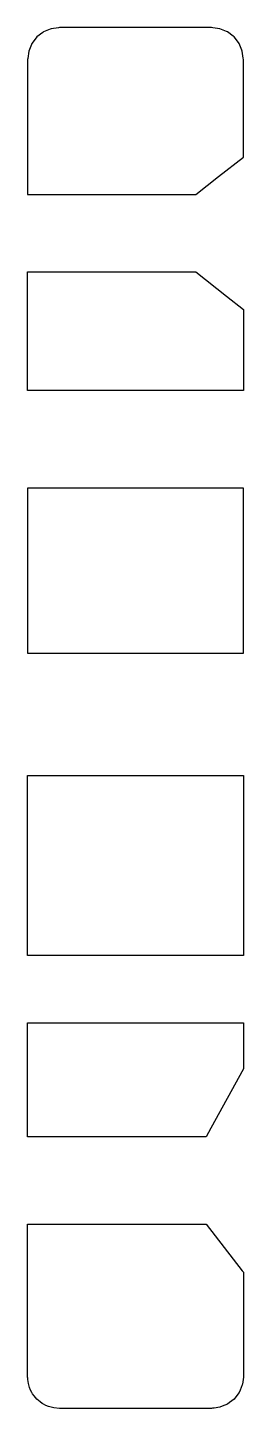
# Model space of a CAD drawing. Header units: metres. Extents: x 2.4 to 16, y -16 to 71.
import ezdxf

# ---------------------------------------------------------------- set-up
doc = ezdxf.new("R2010")
doc.units = ezdxf.units.M

msp = doc.modelspace()

# ---------------------------------------------------------------- linework, layer by layer
for p, q in [((3.35, 70.693), (2.986, 70.414)), ((3.4, 70.732), (3.35, 70.693)), ((3.824, 70.908), (3.4, 70.732)), ((3.882, 70.932), (3.824, 70.908)), ((4.337, 70.992), (3.882, 70.932)), ((4.4, 71), (4.337, 70.992)), ((4.922, 71), (4.4, 71)), ((13.939, 71), (4.922, 71)), ((14, 71), (13.939, 71)), ((14.068, 70.991), (14, 71)), ((14.518, 70.932), (14.068, 70.991)), ((14.937, 70.758), (14.518, 70.932)), ((15, 70.732), (14.937, 70.758)), ((15.36, 70.456), (15, 70.732)), ((2.644, 69.941), (2.468, 69.518)), ((2.668, 70), (2.644, 69.941)), ((2.947, 70.364), (2.668, 70)), ((2.986, 70.414), (2.947, 70.364)), ((15.414, 70.414), (15.36, 70.456)), ((15.69, 70.054), (15.414, 70.414)), ((15.732, 70), (15.69, 70.054)), ((15.906, 69.581), (15.732, 70)), ((2.408, 69.063), (2.4, 69)), ((2.4, 69), (2.4, 64.07)), ((2.468, 69.518), (2.408, 69.063)), ((15.932, 69.518), (15.906, 69.581)), ((15.991, 69.068), (15.932, 69.518)), ((16, 69), (15.991, 69.068)), ((16, 67.169), (16, 69)), ((16, 66.95), (16, 67.169)), ((16, 66.428), (16, 66.95)), ((16, 65.036), (16, 66.428)), ((16, 62.845), (16, 65.036)), ((2.4, 64.07), (2.4, 61.607)), ((14.431, 61.616), (16, 62.845)), ((16, 62.845), (16, 62.845)), ((2.4, 61.607), (2.4, 60.486)), ((13, 60.486), (14.431, 61.616)), ((2.4, 60.486), (4.829, 60.486)), ((4.829, 60.486), (13, 60.486)), ((2.4, 53.037), (2.4, 55.618)), ((2.4, 55.618), (10.571, 55.618)), ((10.571, 55.618), (13, 55.618)), ((13, 55.618), (14.945, 54.074)), ((14.945, 54.074), (16, 53.242)), ((16, 53.242), (16, 52.842)), ((16, 53.242), (16, 53.242)), ((2.4, 51.806), (2.4, 53.037)), ((16, 52.842), (16, 50.949)), ((2.4, 51.288), (2.4, 51.806)), ((2.4, 49.709), (2.4, 51.288)), ((16, 50.949), (16, 48.127)), ((2.4, 48.127), (2.4, 49.709)), ((12.057, 48.127), (2.4, 48.127)), ((16, 48.127), (12.057, 48.127)), ((6.343, 41.978), (2.4, 41.978)), ((2.4, 41.978), (2.4, 40.608)), ((16, 41.978), (6.343, 41.978)), ((16, 39.467), (16, 41.978)), ((2.4, 40.608), (2.4, 39.467)), ((2.4, 39.467), (2.4, 36.314)), ((16, 34.446), (16, 39.467)), ((2.4, 36.314), (2.4, 32.539)), ((16, 32.539), (16, 34.446)), ((2.4, 32.539), (2.4, 32.106)), ((16, 31.585), (16, 32.539)), ((2.4, 32.106), (2.4, 31.585)), ((2.4, 31.585), (3.897, 31.585)), ((3.897, 31.585), (16, 31.585)), ((16, 31.585), (16, 31.585)), ((2.4, 23.455), (2.4, 23.879)), ((2.4, 23.879), (14.503, 23.879)), ((14.503, 23.879), (16, 23.879)), ((16, 23.879), (16, 22.925)), ((2.4, 22.925), (2.4, 23.455)), ((2.4, 19.34), (2.4, 22.925)), ((16, 22.925), (16, 16.95)), ((16, 22.925), (16, 22.925)), ((2.4, 16.95), (2.4, 19.34)), ((2.4, 14.942), (2.4, 16.95)), ((16, 16.95), (16, 12.533)), ((2.4, 12.533), (2.4, 14.942)), ((9.337, 12.533), (2.4, 12.533)), ((16, 12.533), (9.337, 12.533)), ((2.4, 6.302), (2.4, 8.29)), ((2.4, 8.29), (9.063, 8.29)), ((9.063, 8.29), (16, 8.29)), ((16, 8.29), (16, 7.214)), ((16, 8.29), (16, 8.29)), ((16, 7.214), (16, 5.404)), ((2.4, 1.959), (2.4, 6.302)), ((16, 5.404), (13.954, 1.661)), ((2.4, 1.116), (2.4, 1.959)), ((5.54, 1.116), (2.4, 1.116)), ((13.656, 1.116), (5.54, 1.116)), ((13.954, 1.661), (13.656, 1.116)), ((2.4, -4.722), (2.4, -4.383)), ((2.4, -4.383), (11.106, -4.383)), ((2.4, -5.745), (2.4, -4.722)), ((11.106, -4.383), (13.656, -4.383)), ((13.656, -4.383), (15.922, -7.325)), ((2.4, -6.294), (2.4, -5.745)), ((2.4, -13.961), (2.4, -6.294)), ((15.922, -7.325), (16, -7.424)), ((16, -7.424), (16, -7.453)), ((16, -7.424), (16, -7.424)), ((16, -7.453), (16, -7.453)), ((16, -7.453), (16, -8.685)), ((16, -8.685), (16, -9.324)), ((16, -9.324), (16, -14)), ((2.4, -14), (2.4, -13.961)), ((2.402, -14.026), (2.4, -14)), ((2.411, -14.087), (2.402, -14.026)), ((2.423, -14.173), (2.411, -14.087)), ((2.449, -14.434), (2.423, -14.173)), ((2.468, -14.518), (2.449, -14.434)), ((2.524, -14.683), (2.468, -14.518)), ((2.591, -14.844), (2.524, -14.683)), ((15.932, -14.518), (15.796, -14.845)), ((15.941, -14.467), (15.932, -14.518)), ((15.997, -14.042), (15.941, -14.467)), ((16, -14), (15.997, -14.042)), ((2.668, -15), (2.591, -14.844)), ((2.715, -15.075), (2.668, -15)), ((2.821, -15.214), (2.715, -15.075)), ((2.986, -15.414), (2.821, -15.214)), ((3.189, -15.581), (2.986, -15.414)), ((3.328, -15.687), (3.189, -15.581)), ((15.133, -15.63), (15, -15.732)), ((15.414, -15.414), (15.133, -15.63)), ((15.516, -15.281), (15.414, -15.414)), ((15.732, -15), (15.516, -15.281)), ((15.796, -14.845), (15.732, -15)), ((3.4, -15.732), (3.328, -15.687)), ((3.558, -15.81), (3.4, -15.732)), ((3.719, -15.876), (3.558, -15.81)), ((3.882, -15.932), (3.719, -15.876)), ((3.968, -15.952), (3.882, -15.932)), ((4.058, -15.966), (3.968, -15.952)), ((4.4, -16), (4.058, -15.966)), ((5.943, -16), (4.4, -16)), ((14, -16), (5.943, -16)), ((14.054, -15.995), (14, -16)), ((14.166, -15.978), (14.054, -15.995)), ((14.518, -15.932), (14.166, -15.978)), ((14.672, -15.868), (14.518, -15.932)), ((15, -15.732), (14.672, -15.868))]:
    msp.add_line(p, q)

doc.saveas('drawing.dxf')
